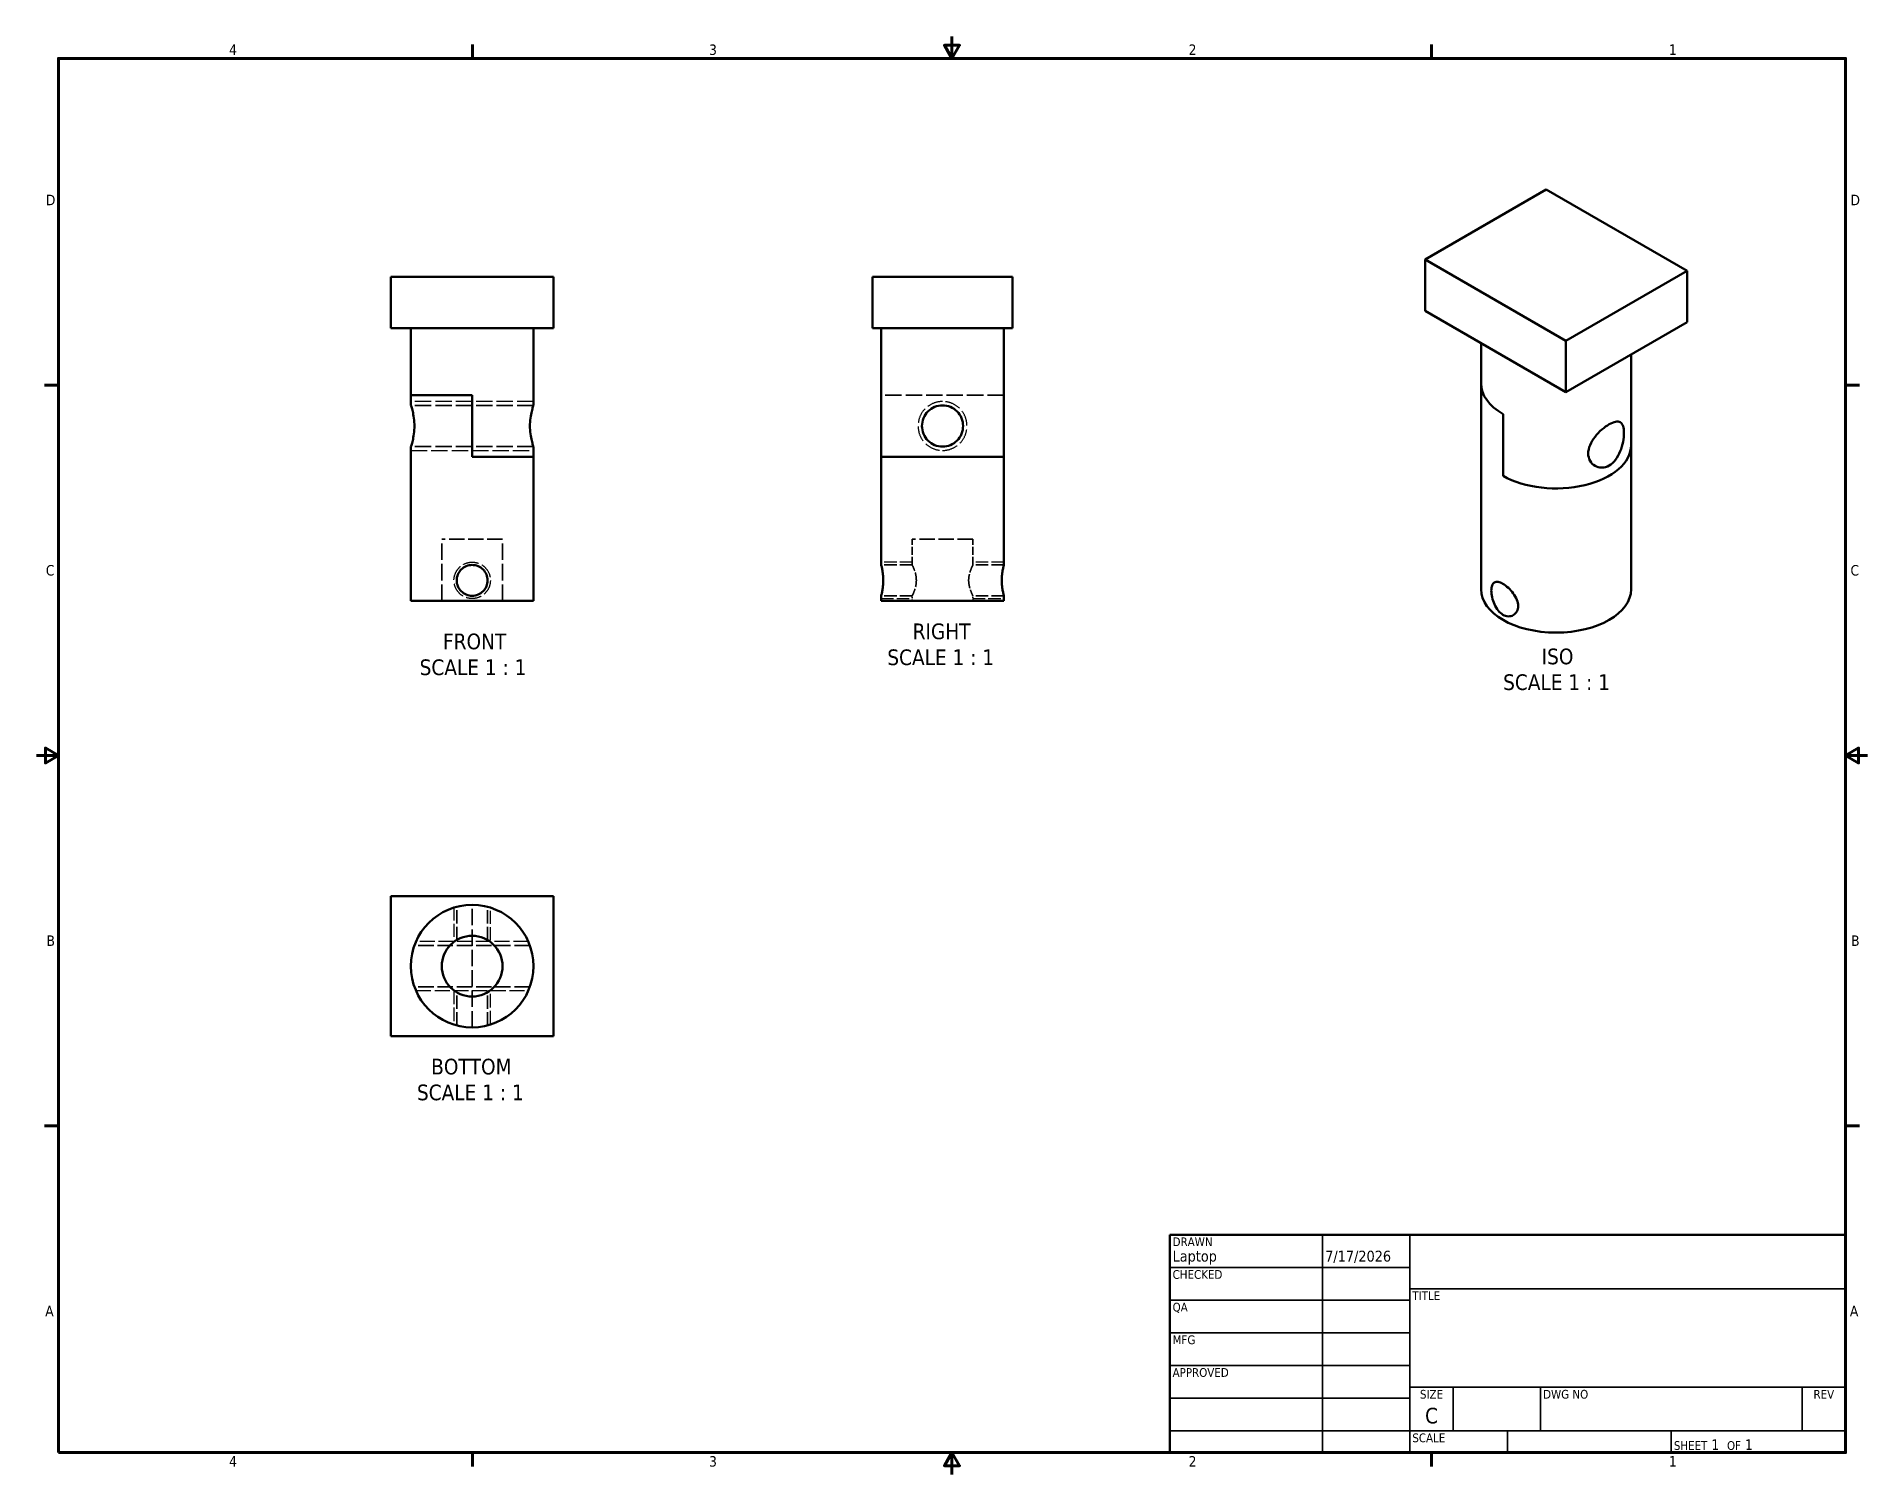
# Model space of a CAD drawing. Header units: millimetres. Extents: x 4 to 182, y 2 to 142.
import ezdxf
from ezdxf.enums import TextEntityAlignment as Align

# ---------------------------------------------------------------- set-up
doc = ezdxf.new("R2010")
doc.units = ezdxf.units.MM
doc.header["$LTSCALE"] = 8.466667
doc.linetypes.add('DASHED', pattern=[0.2067, 0.1654, -0.0413])
for name, color, linetype, lineweight in [('Border (ANSI)', 7, 'Continuous', 70), ('Hidden (ANSI)', 7, 'DASHED', 35), ('Hidden Narrow (ANSI)', 7, 'DASHED', 25), ('Symbol (ANSI)', 7, 'Continuous', 25), ('Title (ANSI)', 7, 'Continuous', 50), ('Visible (ANSI)', 7, 'Continuous', 50)]:
    doc.layers.add(name, color=color, linetype=linetype, lineweight=lineweight)
doc.styles.add('Label Text (ANSI)', font='tahoma.ttf')
doc.styles.add('Note Text (ANSI)', font='tahoma.ttf')
doc.styles.add('Text Style30', font='tahoma.ttf')
doc.styles.add('Text Style38', font='tahoma.ttf')
doc.styles.add('Text Style39', font='tahoma.ttf')

# ---------------------------------------------------------------- blocks, each defined once
blk = doc.blocks.new('Borders Default Border')
at = {"layer": 'Border (ANSI)'}
for p, q in [((5.5, 16.5), (5.5, 16.66)), ((16.5, 16.5), (16.5, 16.66)), ((0.75, 12.75), (0.59, 12.75)), ((21.25, 12.75), (21.41, 12.75)), ((0.75, 4.25), (0.59, 4.25)), ((21.25, 4.25), (21.41, 4.25)), ((5.5, 0.5), (5.5, 0.34)), ((16.5, 0.5), (16.5, 0.34))]:
    blk.add_line(p, q, dxfattribs=at)
at = {"layer": 'Border (ANSI)', "flags": 128}
for points in [[(11, 16.75), (11, 16.5), (10.913, 16.65), (11.087, 16.65), (11, 16.5)], [(0.75, 0.5), (0.75, 16.5), (21.25, 16.5), (21.25, 0.5), (0.75, 0.5)], [(0.5, 8.5), (0.75, 8.5), (0.6, 8.587), (0.6, 8.413), (0.75, 8.5)], [(21.5, 8.5), (21.25, 8.5), (21.4, 8.587), (21.4, 8.413), (21.25, 8.5)], [(11, 0.25), (11, 0.5), (10.913, 0.35), (11.087, 0.35), (11, 0.5)]]:
    blk.add_lwpolyline(points, dxfattribs=at)
at = {"layer": 'Border (ANSI)', "char_height": 0.12, "attachment_point": 7, "style": 'Note Text (ANSI)'}
for s, insert in [('4', (2.708, 16.54)), ('3', (8.213, 16.537)), ('2', (13.714, 16.54)), ('1', (19.223, 16.54)), ('D', (0.606, 14.815)), ('D', (21.306, 14.815)), ('C', (0.606, 10.563)), ('C', (21.306, 10.563)), ('B', (0.613, 6.315)), ('B', (21.313, 6.315)), ('A', (0.599, 2.065)), ('A', (21.299, 2.065)), ('4', (2.708, 0.34)), ('3', (8.213, 0.337)), ('2', (13.714, 0.34)), ('1', (19.223, 0.34))]:
    blk.add_mtext(s, dxfattribs=dict(at, insert=insert))
blk = doc.blocks.new('Title Blocks ANSI - Large')
at = {"layer": 'Title (ANSI)'}
for p, q in [((5, 7.45), (5, 4.95)), ((12.75, 7.45), (5, 7.45)), ((12.75, 4.95), (12.75, 7.45)), ((5, 4.95), (12.75, 4.95))]:
    blk.add_line(p, q, dxfattribs=at)
at = {"layer": 'Title (ANSI)', "lineweight": 35}
for p, q in [((6.75, 4.95), (6.75, 7.45)), ((7.75, 4.95), (7.75, 7.45)), ((5, 7.075), (7.75, 7.075)), ((7.75, 6.83), (12.75, 6.83)), ((5, 6.7), (7.75, 6.7)), ((5, 6.325), (7.75, 6.325)), ((5, 5.95), (7.75, 5.95)), ((12.75, 5.7), (7.75, 5.7)), ((8.25, 5.2), (8.25, 5.7)), ((9.25, 5.2), (9.25, 5.7)), ((12.25, 5.2), (12.25, 5.7)), ((5, 5.575), (7.75, 5.575)), ((7.75, 5.2), (5, 5.2)), ((12.75, 5.2), (7.75, 5.2)), ((8.87, 5.2), (8.87, 4.95)), ((10.75, 5.2), (10.75, 4.95))]:
    blk.add_line(p, q, dxfattribs=at)
at = {"layer": 'Title (ANSI)', "style": 'Text Style38'}
for s, p in [('DRAWN', (5.03, 7.42)), ('CHECKED', (5.03, 7.045)), ('TITLE', (7.78, 6.8)), ('QA', (5.03, 6.67)), ('MFG', (5.03, 6.295)), ('APPROVED', (5.03, 5.92)), ('DWG NO', (9.28, 5.67)), ('SCALE', (7.78, 5.17))]:
    blk.add_text(s, height=0.1, dxfattribs=at).set_placement(p, align=Align.TOP_LEFT)
for s, p in [('SIZE', (8, 5.67)), ('REV', (12.5, 5.67))]:
    blk.add_text(s, height=0.1, dxfattribs=at).set_placement(p, align=Align.TOP_CENTER)
at = {"layer": 'Title (ANSI)', "insert": (10.78, 4.98), "char_height": 0.12, "attachment_point": 7, "style": 'Note Text (ANSI)'}
blk.add_mtext('\\fTahoma|b0|i0;{\\H0.1000;SHEET}\\fTahoma|b0|i0;{\\H0.1200; 1  }\\fTahoma|b0|i0;{\\H0.1000;OF}\\fTahoma|b0|i0;{\\H0.1200; 1 }', dxfattribs=at)
at = {"layer": 'Title (ANSI)'}
for tag, height, style, p in [('AUTHOR', 0.125, 'Text Style39', (5.03, 7.105)), ('CREATION_DATE', 0.125, 'Text Style39', (6.78, 7.105)), ('CHECKED_BY', 0.125, 'Text Style39', (5.03, 6.73)), ('CHECKED_DATE', 0.125, 'Text Style39', (6.78, 6.73)), ('MFG_APPROVED_BY', 0.125, 'Text Style39', (5.03, 5.98)), ('MFG_APPROVED_DATE', 0.125, 'Text Style39', (6.78, 5.98)), ('ENG_APPROVED_BY', 0.125, 'Text Style39', (5.03, 5.605)), ('ENG_APPROVAL_DATE', 0.125, 'Text Style39', (6.78, 5.605)), ('PART_NUMBER', 0.18, 'Text Style30', (9.28, 5.23))]:
    blk.add_attdef(tag, text='', height=height, dxfattribs=dict(at, style=style)).set_placement(p, align=Align.BOTTOM_LEFT)
at = {"layer": 'Title (ANSI)', "lineweight": 30, "flags": 63}
blk.add_attdef('COMPANY', text='', height=0.125, dxfattribs=at).set_placement((10.25, 7.14), align=Align.MIDDLE_CENTER)
blk.add_attdef('TITLE', text='', height=0.18, dxfattribs=at).set_placement((7.78, 6.223), align=Align.MIDDLE_LEFT)
at = {"layer": 'Title (ANSI)'}
for tag, height, style, p in [('Sheet_Size', 0.18, 'Text Style30', (8, 5.375)), ('REVISION_NUMBER', 0.125, 'Text Style39', (12.5, 5.375))]:
    blk.add_attdef(tag, text='', height=height, dxfattribs=dict(at, style=style)).set_placement(p, align=Align.MIDDLE_CENTER)
at = {"layer": 'Title (ANSI)', "lineweight": 30, "flags": 63}
blk.add_attdef('Initial_View_Scale', text='', height=0.12, dxfattribs=at).set_placement((8.84, 4.98), align=Align.BOTTOM_RIGHT)

msp = doc.modelspace()

# ---------------------------------------------------------------- linework, layer by layer
at = {"layer": 'Hidden (ANSI)', "ltscale": 1.133294}
for p, q in [((98.16, 106.98), (86.26, 106.98)), ((98.16, 106.98), (86.26, 106.98)), ((46.53, 105.98), (40.58, 105.98)), ((52.48, 105.98), (46.53, 105.98)), ((46.53, 101.98), (40.58, 101.98)), ((52.48, 101.98), (46.53, 101.98)), ((46.53, 45.55), (46.53, 57.45)), ((46.53, 45.55), (46.53, 57.45))]:
    msp.add_line(p, q, dxfattribs=at)
at = {"layer": 'Hidden (ANSI)', "ltscale": 1.059129}
for p, q in [((49.48, 92.98), (43.58, 92.98)), ((95.16, 92.98), (89.26, 92.98))]:
    msp.add_line(p, q, dxfattribs=at)
at = {"layer": 'Hidden (ANSI)', "ltscale": 1.142818}
for p, q in [((43.58, 86.98), (43.58, 92.98)), ((49.48, 86.98), (49.48, 92.98))]:
    msp.add_line(p, q, dxfattribs=at)
at = {"layer": 'Hidden (ANSI)', "ltscale": 0.56231}
for p, q in [((89.26, 90.48), (89.26, 92.98)), ((95.16, 90.48), (95.16, 92.98))]:
    msp.add_line(p, q, dxfattribs=at)
at = {"layer": 'Hidden (ANSI)', "ltscale": 0.857113}
for p, q in [((89.26, 90.48), (86.26, 90.48)), ((98.16, 90.48), (95.16, 90.48)), ((89.26, 87.48), (86.26, 87.48)), ((98.16, 87.48), (95.16, 87.48))]:
    msp.add_line(p, q, dxfattribs=at)
at = {"layer": 'Hidden (ANSI)', "ltscale": 0.112382}
for p, q in [((89.26, 86.98), (89.26, 87.48)), ((95.16, 86.98), (95.16, 87.48))]:
    msp.add_line(p, q, dxfattribs=at)
at = {"layer": 'Hidden (ANSI)', "ltscale": 0.919295}
for p, q in [((45.03, 54.04), (45.03, 57.26)), ((48.03, 54.04), (48.03, 57.26)), ((45.03, 45.74), (45.03, 48.96)), ((48.03, 45.74), (48.03, 48.96))]:
    msp.add_line(p, q, dxfattribs=at)
at = {"layer": 'Hidden (ANSI)', "ltscale": 1.067353}
for p, q in [((46.53, 53.5), (40.93, 53.5)), ((52.14, 53.5), (46.53, 53.5)), ((46.53, 49.5), (40.93, 49.5)), ((52.14, 49.5), (46.53, 49.5))]:
    msp.add_line(p, q, dxfattribs=at)
at = {"layer": 'Hidden (ANSI)', "ltscale": 0.539628}
for points, knots in [([(89.67, 88.98), (89.67, 89.18), (89.65, 89.38), (89.57, 89.75), (89.51, 89.91), (89.41, 90.17), (89.36, 90.29), (89.29, 90.44), (89.26, 90.48), (89.26, 90.48)], [0, 0, 0, 0, 0.0577895, 0.0577895, 0.1155789, 0.1155789, 0.1731983, 0.1731983, 0.2308176, 0.2308176, 0.2308176, 0.2308176]), ([(89.26, 87.48), (89.26, 87.48), (89.29, 87.52), (89.36, 87.68), (89.41, 87.79), (89.51, 88.05), (89.57, 88.22), (89.65, 88.59), (89.67, 88.79), (89.67, 88.98)], [0.6924527, 0.6924527, 0.6924527, 0.6924527, 0.7500721, 0.7500721, 0.8076914, 0.8076914, 0.8654809, 0.8654809, 0.9232703, 0.9232703, 0.9232703, 0.9232703]), ([(95.16, 90.48), (95.16, 90.48), (95.14, 90.44), (95.07, 90.29), (95.02, 90.17), (94.92, 89.91), (94.86, 89.75), (94.78, 89.38), (94.75, 89.18), (94.75, 88.98)], [0.6924527, 0.6924527, 0.6924527, 0.6924527, 0.7500721, 0.7500721, 0.8076914, 0.8076914, 0.8654809, 0.8654809, 0.9232703, 0.9232703, 0.9232703, 0.9232703]), ([(94.75, 88.98), (94.75, 88.79), (94.78, 88.59), (94.86, 88.22), (94.92, 88.05), (95.02, 87.79), (95.07, 87.68), (95.14, 87.52), (95.16, 87.48), (95.16, 87.48)], [0, 0, 0, 0, 0.0577895, 0.0577895, 0.1155789, 0.1155789, 0.1731983, 0.1731983, 0.2308176, 0.2308176, 0.2308176, 0.2308176])]:
    msp.add_open_spline(points, degree=3, knots=knots, dxfattribs=at)
at = {"layer": 'Hidden Narrow (ANSI)', "ltscale": 1.133294}
for p, q in [((46.53, 106.36), (40.58, 106.36)), ((52.48, 106.36), (46.53, 106.36)), ((40.58, 101.6), (46.53, 101.6)), ((46.53, 101.6), (52.48, 101.6))]:
    msp.add_line(p, q, dxfattribs=at)
at = {"layer": 'Hidden Narrow (ANSI)', "ltscale": 0.857113}
for p, q in [((89.26, 90.75), (86.26, 90.75)), ((98.16, 90.75), (95.16, 90.75)), ((86.26, 87.21), (89.26, 87.21)), ((95.16, 87.21), (98.16, 87.21))]:
    msp.add_line(p, q, dxfattribs=at)
at = {"layer": 'Hidden Narrow (ANSI)', "ltscale": 0.897198}
for p, q in [((44.76, 57.18), (44.76, 54.04)), ((48.3, 54.04), (48.3, 57.18))]:
    msp.add_line(p, q, dxfattribs=at)
at = {"layer": 'Hidden Narrow (ANSI)', "ltscale": 1.038765}
for p, q in [((46.53, 53.88), (41.08, 53.88)), ((51.99, 53.88), (46.53, 53.88)), ((41.08, 49.12), (46.53, 49.12)), ((46.53, 49.12), (51.99, 49.12))]:
    msp.add_line(p, q, dxfattribs=at)
at = {"layer": 'Hidden Narrow (ANSI)', "ltscale": 0.948783}
for p, q in [((44.76, 49.14), (44.76, 45.82)), ((48.3, 45.82), (48.3, 49.14))]:
    msp.add_line(p, q, dxfattribs=at)
at = {"layer": 'Hidden Narrow (ANSI)', "ltscale": 1.079011}
for points, knots in [([(92.21, 106.36), (91.91, 106.36), (91.59, 106.3), (91.01, 106.06), (90.74, 105.87), (90.32, 105.46), (90.14, 105.19), (89.9, 104.61), (89.84, 104.29), (89.84, 103.98), (89.84, 103.68), (89.9, 103.36), (90.14, 102.78), (90.32, 102.51), (90.74, 102.09), (91.01, 101.91), (91.59, 101.67), (91.91, 101.6), (92.21, 101.6)], [1.0887076, 1.0887076, 1.0887076, 1.0887076, 1.1793874, 1.1793874, 1.2700672, 1.2700672, 1.3608387, 1.3608387, 1.4516102, 1.4516102, 1.4516102, 1.5423816, 1.5423816, 1.6331531, 1.6331531, 1.7238329, 1.7238329, 1.8145127, 1.8145127, 1.8145127, 1.8145127]), ([(92.21, 101.6), (92.52, 101.6), (92.84, 101.67), (93.42, 101.91), (93.69, 102.09), (94.11, 102.51), (94.29, 102.78), (94.53, 103.36), (94.59, 103.68), (94.59, 104.29), (94.53, 104.61), (94.29, 105.19), (94.11, 105.46), (93.69, 105.87), (93.42, 106.06), (92.84, 106.3), (92.52, 106.36), (92.21, 106.36)], [0.3629025, 0.3629025, 0.3629025, 0.3629025, 0.4535824, 0.4535824, 0.5442622, 0.5442622, 0.6350336, 0.6350336, 0.7258051, 0.7258051, 0.8165766, 0.8165766, 0.907348, 0.907348, 0.9980278, 0.9980278, 1.0887076, 1.0887076, 1.0887076, 1.0887076])]:
    msp.add_open_spline(points, degree=3, knots=knots, dxfattribs=at)
at = {"layer": 'Hidden Narrow (ANSI)', "ltscale": 1.06538}
msp.add_open_spline([(48.3, 88.98), (48.3, 89.21), (48.26, 89.44), (48.08, 89.88), (47.94, 90.08), (47.63, 90.39), (47.43, 90.53), (47, 90.71), (46.76, 90.75), (46.31, 90.75), (46.07, 90.71), (45.64, 90.53), (45.44, 90.39), (45.13, 90.08), (44.99, 89.88), (44.81, 89.44), (44.76, 89.21), (44.76, 88.76), (44.81, 88.52), (44.99, 88.09), (45.13, 87.89), (45.44, 87.57), (45.64, 87.44), (46.07, 87.26), (46.31, 87.21), (46.76, 87.21), (47, 87.26), (47.43, 87.44), (47.63, 87.57), (47.94, 87.89), (48.08, 88.09), (48.26, 88.52), (48.3, 88.76), (48.3, 88.98)], degree=3, knots=[0, 0, 0, 0, 0.067143, 0.067143, 0.134286, 0.134286, 0.20141, 0.20141, 0.268534, 0.268534, 0.335658, 0.335658, 0.402781, 0.402781, 0.469924, 0.469924, 0.537068, 0.537068, 0.604211, 0.604211, 0.671354, 0.671354, 0.738478, 0.738478, 0.805601, 0.805601, 0.872725, 0.872725, 0.939849, 0.939849, 1.006992, 1.006992, 1.074135, 1.074135, 1.074135, 1.074135], dxfattribs=at)
at = {"layer": 'Visible (ANSI)'}
for p, q in [((150.85, 126.97), (139.07, 120.17)), ((164.53, 119.07), (150.85, 126.97)), ((139.07, 120.17), (152.75, 112.27)), ((139.07, 115.17), (139.07, 120.17)), ((38.63, 118.48), (54.43, 118.48)), ((38.63, 113.48), (38.63, 118.48)), ((54.43, 113.48), (54.43, 118.48)), ((85.41, 118.48), (99.01, 118.48)), ((85.41, 113.48), (85.41, 118.48)), ((99.01, 113.48), (99.01, 118.48)), ((152.75, 112.27), (164.53, 119.07)), ((164.53, 114.07), (164.53, 119.07)), ((139.07, 115.17), (152.75, 107.27)), ((152.75, 107.27), (164.53, 114.07)), ((38.63, 113.48), (54.43, 113.48)), ((40.58, 106.98), (40.58, 113.48)), ((52.48, 105.98), (52.48, 113.48)), ((85.41, 113.48), (99.01, 113.48)), ((86.26, 106.98), (86.26, 113.48)), ((98.16, 106.98), (98.16, 113.48)), ((144.51, 108.12), (144.51, 112.03)), ((152.75, 107.27), (152.75, 112.27)), ((159.09, 102.12), (159.09, 110.93)), ((40.58, 106.98), (46.53, 106.98)), ((40.58, 105.98), (40.58, 106.98)), ((40.58, 106.98), (46.53, 106.98)), ((46.53, 106.98), (46.53, 100.98)), ((46.53, 106.98), (46.53, 100.98)), ((86.26, 106.98), (86.26, 100.98)), ((86.26, 106.98), (86.26, 100.98)), ((98.16, 100.98), (98.16, 106.98)), ((98.16, 100.98), (98.16, 106.98)), ((144.51, 88.12), (144.51, 108.12)), ((146.65, 105.14), (146.65, 99.14)), ((146.65, 105.14), (146.65, 99.14)), ((40.58, 86.98), (40.58, 101.98)), ((52.48, 100.98), (52.48, 101.98)), ((159.09, 88.12), (159.09, 102.12)), ((46.53, 100.98), (52.48, 100.98)), ((46.53, 100.98), (52.48, 100.98)), ((52.48, 86.98), (52.48, 100.98)), ((86.26, 100.98), (98.16, 100.98)), ((86.26, 90.48), (86.26, 100.98)), ((86.26, 100.98), (98.16, 100.98)), ((98.16, 90.48), (98.16, 100.98)), ((86.26, 86.98), (86.26, 87.48)), ((98.16, 86.98), (98.16, 87.48)), ((40.58, 86.98), (52.48, 86.98)), ((86.26, 86.98), (98.16, 86.98)), ((38.63, 58.3), (54.43, 58.3)), ((38.63, 44.7), (38.63, 58.3)), ((54.43, 58.3), (54.43, 44.7)), ((54.43, 44.7), (38.63, 44.7))]:
    msp.add_line(p, q, dxfattribs=at)
for radius in [5.95, 2.95]:
    msp.add_circle((46.53, 51.5), radius, dxfattribs=at)
for centre, major_axis, start_param, end_param in [((151.8, 108.12), (-7.29, 0), 0, 0.785398), ((151.8, 108.12), (-7.29, 0), 0, 0.785398), ((151.8, 102.12), (7.29, 0), 3.926991, 6.283185), ((151.8, 102.12), (7.29, 0), 3.926991, 6.283185), ((151.8, 88.12), (7.29, 0), 3.141593, 6.283185)]:
    msp.add_ellipse(centre, major_axis=major_axis, ratio=0.57735, start_param=start_param, end_param=end_param, dxfattribs=at)
for points, knots in [([(40.58, 105.98), (40.58, 105.98), (40.6, 105.93), (40.67, 105.73), (40.71, 105.57), (40.8, 105.22), (40.84, 105), (40.91, 104.5), (40.93, 104.24), (40.93, 103.98)], [0.911776, 0.911776, 0.911776, 0.911776, 0.9877391, 0.9877391, 1.0637022, 1.0637022, 1.1397017, 1.1397017, 1.2157013, 1.2157013, 1.2157013, 1.2157013]), ([(52.14, 103.98), (52.14, 104.24), (52.16, 104.5), (52.22, 105), (52.27, 105.22), (52.36, 105.57), (52.4, 105.73), (52.47, 105.93), (52.48, 105.98), (52.48, 105.98)], [0, 0, 0, 0, 0.0759996, 0.0759996, 0.1519992, 0.1519992, 0.2279623, 0.2279623, 0.3039253, 0.3039253, 0.3039253, 0.3039253]), ([(90.21, 103.98), (90.21, 104.24), (90.27, 104.5), (90.47, 105), (90.62, 105.22), (90.98, 105.57), (91.2, 105.73), (91.69, 105.93), (91.96, 105.98), (92.47, 105.98), (92.74, 105.93), (93.23, 105.73), (93.45, 105.57), (93.81, 105.22), (93.96, 105), (94.16, 104.5), (94.21, 104.24), (94.21, 103.73), (94.16, 103.46), (93.96, 102.97), (93.81, 102.75), (93.45, 102.39), (93.23, 102.24), (92.74, 102.03), (92.47, 101.98), (91.96, 101.98), (91.69, 102.03), (91.2, 102.24), (90.98, 102.39), (90.62, 102.75), (90.47, 102.97), (90.27, 103.46), (90.21, 103.73), (90.21, 103.98)], [0, 0, 0, 0, 0.076, 0.076, 0.151999, 0.151999, 0.227962, 0.227962, 0.303925, 0.303925, 0.379888, 0.379888, 0.455851, 0.455851, 0.531851, 0.531851, 0.607851, 0.607851, 0.68385, 0.68385, 0.75985, 0.75985, 0.835813, 0.835813, 0.911776, 0.911776, 0.987739, 0.987739, 1.063702, 1.063702, 1.139702, 1.139702, 1.215701, 1.215701, 1.215701, 1.215701]), ([(40.93, 103.98), (40.93, 103.73), (40.91, 103.46), (40.84, 102.97), (40.8, 102.75), (40.71, 102.39), (40.67, 102.24), (40.6, 102.03), (40.58, 101.98), (40.58, 101.98)], [0, 0, 0, 0, 0.0759996, 0.0759996, 0.1519992, 0.1519992, 0.2279623, 0.2279623, 0.3039253, 0.3039253, 0.3039253, 0.3039253]), ([(52.48, 101.98), (52.48, 101.98), (52.47, 102.03), (52.4, 102.24), (52.36, 102.39), (52.27, 102.75), (52.22, 102.97), (52.16, 103.46), (52.14, 103.73), (52.14, 103.98)], [0.911776, 0.911776, 0.911776, 0.911776, 0.9877391, 0.9877391, 1.0637022, 1.0637022, 1.1397017, 1.1397017, 1.2157013, 1.2157013, 1.2157013, 1.2157013]), ([(154.92, 101.32), (154.92, 101.57), (154.98, 101.85), (155.22, 102.42), (155.39, 102.69), (155.77, 103.18), (156, 103.42), (156.49, 103.84), (156.73, 104.02), (157.17, 104.27), (157.39, 104.36), (157.76, 104.44), (157.91, 104.42), (158.15, 104.28), (158.24, 104.16), (158.36, 103.8), (158.39, 103.57), (158.39, 103.06), (158.36, 102.76), (158.24, 102.13), (158.15, 101.81), (157.91, 101.24), (157.76, 100.95), (157.39, 100.46), (157.17, 100.27), (156.73, 100.02), (156.49, 99.94), (156, 99.93), (155.77, 100), (155.39, 100.22), (155.22, 100.39), (154.98, 100.81), (154.92, 101.06), (154.92, 101.32)], [0, 0, 0, 0, 0.076, 0.076, 0.151999, 0.151999, 0.227962, 0.227962, 0.303925, 0.303925, 0.379888, 0.379888, 0.455851, 0.455851, 0.531851, 0.531851, 0.607851, 0.607851, 0.68385, 0.68385, 0.75985, 0.75985, 0.835813, 0.835813, 0.911776, 0.911776, 0.987739, 0.987739, 1.063702, 1.063702, 1.139702, 1.139702, 1.215701, 1.215701, 1.215701, 1.215701]), ([(48.03, 88.98), (48.03, 88.79), (48, 88.59), (47.84, 88.22), (47.73, 88.05), (47.46, 87.79), (47.29, 87.67), (46.92, 87.52), (46.72, 87.48), (46.34, 87.48), (46.14, 87.52), (45.77, 87.67), (45.61, 87.79), (45.34, 88.05), (45.23, 88.22), (45.07, 88.59), (45.03, 88.79), (45.03, 89.17), (45.07, 89.37), (45.23, 89.74), (45.34, 89.91), (45.61, 90.18), (45.77, 90.29), (46.14, 90.44), (46.34, 90.48), (46.72, 90.48), (46.92, 90.44), (47.29, 90.29), (47.46, 90.18), (47.73, 89.91), (47.84, 89.74), (48, 89.37), (48.03, 89.17), (48.03, 88.98)], [0, 0, 0, 0, 0.0567719, 0.0567719, 0.1135438, 0.1135438, 0.1703075, 0.1703075, 0.2270712, 0.2270712, 0.2838349, 0.2838349, 0.3405986, 0.3405986, 0.3973705, 0.3973705, 0.4541424, 0.4541424, 0.5109143, 0.5109143, 0.5676862, 0.5676862, 0.6244499, 0.6244499, 0.6812136, 0.6812136, 0.7379773, 0.7379773, 0.794741, 0.794741, 0.8515129, 0.8515129, 0.9082848, 0.9082848, 0.9082848, 0.9082848]), ([(86.26, 90.48), (86.26, 90.48), (86.27, 90.44), (86.31, 90.29), (86.34, 90.18), (86.38, 89.91), (86.41, 89.74), (86.45, 89.37), (86.46, 89.17), (86.46, 88.98)], [0.6812136, 0.6812136, 0.6812136, 0.6812136, 0.7379773, 0.7379773, 0.794741, 0.794741, 0.8515129, 0.8515129, 0.9082848, 0.9082848, 0.9082848, 0.9082848]), ([(86.46, 88.98), (86.46, 88.79), (86.45, 88.59), (86.41, 88.22), (86.38, 88.05), (86.34, 87.79), (86.31, 87.67), (86.27, 87.52), (86.26, 87.48), (86.26, 87.48)], [0, 0, 0, 0, 0.0567719, 0.0567719, 0.1135438, 0.1135438, 0.1703075, 0.1703075, 0.2270712, 0.2270712, 0.2270712, 0.2270712]), ([(97.97, 88.98), (97.97, 89.17), (97.98, 89.37), (98.02, 89.74), (98.05, 89.91), (98.09, 90.18), (98.12, 90.29), (98.15, 90.44), (98.16, 90.48), (98.16, 90.48)], [0, 0, 0, 0, 0.0567719, 0.0567719, 0.1135438, 0.1135438, 0.1703075, 0.1703075, 0.2270712, 0.2270712, 0.2270712, 0.2270712]), ([(98.16, 87.48), (98.16, 87.48), (98.15, 87.52), (98.12, 87.67), (98.09, 87.79), (98.05, 88.05), (98.02, 88.22), (97.98, 88.59), (97.97, 88.79), (97.97, 88.98)], [0.6812136, 0.6812136, 0.6812136, 0.6812136, 0.7379773, 0.7379773, 0.794741, 0.794741, 0.8515129, 0.8515129, 0.9082848, 0.9082848, 0.9082848, 0.9082848]), ([(148.11, 86.49), (148.11, 86.3), (148.07, 86.11), (147.91, 85.8), (147.78, 85.68), (147.51, 85.52), (147.34, 85.48), (146.99, 85.49), (146.81, 85.55), (146.48, 85.74), (146.32, 85.88), (146.03, 86.24), (145.9, 86.45), (145.72, 86.87), (145.64, 87.11), (145.54, 87.57), (145.51, 87.8), (145.51, 88.18), (145.54, 88.35), (145.64, 88.63), (145.72, 88.73), (145.9, 88.84), (146.03, 88.85), (146.32, 88.8), (146.48, 88.74), (146.81, 88.55), (146.99, 88.41), (147.34, 88.09), (147.51, 87.91), (147.78, 87.53), (147.91, 87.32), (148.07, 86.89), (148.11, 86.68), (148.11, 86.49)], [0, 0, 0, 0, 0.0567719, 0.0567719, 0.1135438, 0.1135438, 0.1703075, 0.1703075, 0.2270712, 0.2270712, 0.2838349, 0.2838349, 0.3405986, 0.3405986, 0.3973705, 0.3973705, 0.4541424, 0.4541424, 0.5109143, 0.5109143, 0.5676862, 0.5676862, 0.6244499, 0.6244499, 0.6812136, 0.6812136, 0.7379773, 0.7379773, 0.794741, 0.794741, 0.8515129, 0.8515129, 0.9082848, 0.9082848, 0.9082848, 0.9082848])]:
    msp.add_open_spline(points, degree=3, knots=knots, dxfattribs=at)

# ---------------------------------------------------------------- block references
at = {"xscale": 8.466666666666667, "yscale": 8.466666666666667, "zscale": 8.466666666666667}
msp.add_blockref('Borders Default Border', (0, 0), dxfattribs=at)
msp.add_blockref('Title Blocks ANSI - Large', (71.97, -37.68), dxfattribs=at).add_auto_attribs({'AUTHOR': 'Laptop', 'CREATION_DATE': '7/17/2026', 'Sheet_Size': 'C'})

# ---------------------------------------------------------------- texts
at = {"layer": 'Symbol (ANSI)', "char_height": 1.524, "attachment_point": 7, "style": 'Label Text (ANSI)'}
for s, insert in [('FRONT', (43.7, 82.26)), ('RIGHT', (89.31, 83.24)), ('SCALE 1 : 1', (86.85, 80.72)), ('ISO', (150.4, 80.8)), ('SCALE 1 : 1', (41.43, 79.75)), ('\\PSCALE 1 : 1', (146.66, 78.3)), ('BOTTOM', (42.55, 40.95)), ('SCALE 1 : 1', (41.17, 38.44))]:
    msp.add_mtext(s, dxfattribs=dict(at, insert=insert))

doc.saveas('drawing.dxf')
